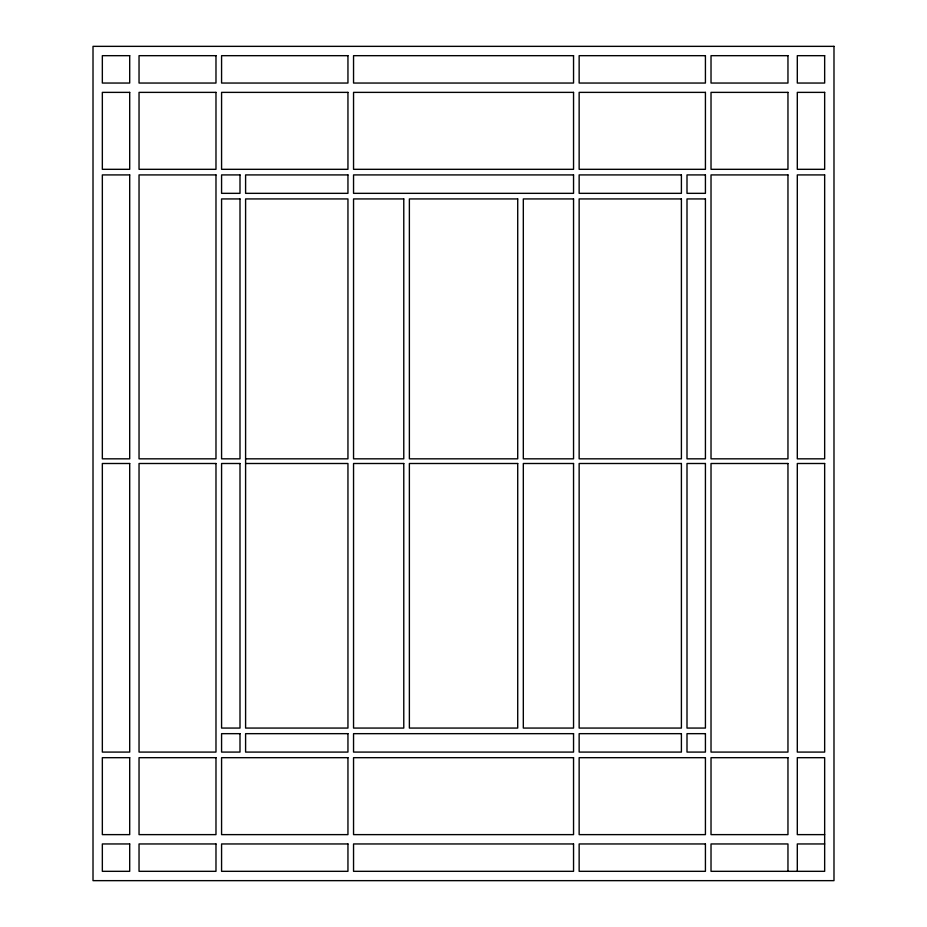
<?xml version="1.0" encoding="UTF-8"?>
<svg xmlns="http://www.w3.org/2000/svg" width="927" height="927" viewBox="0 0 927 927"><rect width="100%" height="100%" fill="white"/><g stroke="black" fill="none" stroke-linecap="round" stroke-linejoin="round"><path stroke-width="1.39" d="M245.597 458.83L347.949 458.83L347.949 198.934L245.597 198.934L245.597 728.066L347.949 728.066L347.949 463.5L245.597 463.5M824.659 834.624L797.301 834.624L797.301 757.683L824.659 757.683L824.659 871.322L711.021 871.322L711.021 843.952L787.962 843.952L787.962 871.322M824.659 843.952L797.301 843.952L797.301 871.322M833.987 46.35L93.013 46.35L93.013 880.65L833.987 880.65L833.987 46.35M129.699 55.678L102.341 55.678L102.341 83.048L129.699 83.048L129.699 55.678M215.979 55.678L139.038 55.678L139.038 83.048L215.979 83.048L215.979 55.678M347.949 55.678L221.576 55.678L221.576 83.048L347.949 83.048L347.949 55.678M573.546 55.678L353.546 55.678L353.546 83.048L573.546 83.048L573.546 55.678M705.424 55.678L579.143 55.678L579.143 83.048L705.424 83.048L705.424 55.678M787.962 55.678L711.021 55.678L711.021 83.048L787.962 83.048L787.962 55.678M824.659 55.678L797.301 55.678L797.301 83.048L824.659 83.048L824.659 55.678M129.699 92.376L102.341 92.376L102.341 169.317L129.699 169.317L129.699 92.376M215.979 92.376L139.038 92.376L139.038 169.317L215.979 169.317L215.979 92.376M347.949 92.376L221.576 92.376L221.576 169.317L347.949 169.317L347.949 92.376M573.546 92.376L353.546 92.376L353.546 169.317L573.546 169.317L573.546 92.376M705.424 92.376L579.143 92.376L579.143 169.317L705.424 169.317L705.424 92.376M787.962 92.376L711.021 92.376L711.021 169.317L787.962 169.317L787.962 92.376M824.659 92.376L797.301 92.376L797.301 169.317L824.659 169.317L824.659 92.376M129.699 174.913L102.341 174.913L102.341 458.83L129.699 458.83L129.699 174.913M215.979 174.913L139.038 174.913L139.038 458.83L215.979 458.83L215.979 174.913M240 174.913L221.576 174.913L221.576 193.337L240 193.337L240 174.913M347.949 174.913L245.597 174.913L245.597 193.337L347.949 193.337L347.949 174.913M573.546 174.913L353.546 174.913L353.546 193.337L573.546 193.337L573.546 174.913M681.403 174.913L579.143 174.913L579.143 193.337L681.403 193.337L681.403 174.913M705.424 174.913L687 174.913L687 193.337L705.424 193.337L705.424 174.913M787.962 174.913L711.021 174.913L711.021 458.83L787.962 458.83L787.962 174.913M824.659 174.913L797.301 174.913L797.301 458.83L824.659 458.83L824.659 174.913M240 198.934L221.576 198.934L221.576 458.83L240 458.83L240 198.934M403.778 198.934L353.546 198.934L353.546 458.83L403.778 458.83L403.778 198.934M517.718 198.934L409.375 198.934L409.375 458.83L517.718 458.83L517.718 198.934M573.546 198.934L523.315 198.934L523.315 458.83L573.546 458.83L573.546 198.934M681.403 198.934L579.143 198.934L579.143 458.83L681.403 458.83L681.403 198.934M705.424 198.934L687 198.934L687 458.83L705.424 458.83L705.424 198.934M129.699 463.5L102.341 463.5L102.341 752.087L129.699 752.087L129.699 463.5M215.979 463.5L139.038 463.5L139.038 752.087L215.979 752.087L215.979 463.5M240 463.5L221.576 463.5L221.576 728.066L240 728.066L240 463.5M403.778 463.5L353.546 463.5L353.546 728.066L403.778 728.066L403.778 463.5M517.718 463.5L409.375 463.5L409.375 728.066L517.718 728.066L517.718 463.5M573.546 463.5L523.315 463.5L523.315 728.066L573.546 728.066L573.546 463.5M681.403 463.5L579.143 463.5L579.143 728.066L681.403 728.066L681.403 463.5M705.424 463.5L687 463.5L687 728.066L705.424 728.066L705.424 463.5M787.962 463.5L711.021 463.5L711.021 752.087L787.962 752.087L787.962 463.5M824.659 463.5L797.301 463.5L797.301 752.087L824.659 752.087L824.659 463.5M240 733.663L221.576 733.663L221.576 752.087L240 752.087L240 733.663M347.949 733.663L245.597 733.663L245.597 752.087L347.949 752.087L347.949 733.663M573.546 733.663L353.546 733.663L353.546 752.087L573.546 752.087L573.546 733.663M681.403 733.663L579.143 733.663L579.143 752.087L681.403 752.087L681.403 733.663M705.424 733.663L687 733.663L687 752.087L705.424 752.087L705.424 733.663M129.699 757.683L102.341 757.683L102.341 834.624L129.699 834.624L129.699 757.683M215.979 757.683L139.038 757.683L139.038 834.624L215.979 834.624L215.979 757.683M347.949 757.683L221.576 757.683L221.576 834.624L347.949 834.624L347.949 757.683M573.546 757.683L353.546 757.683L353.546 834.624L573.546 834.624L573.546 757.683M705.424 757.683L579.143 757.683L579.143 834.624L705.424 834.624L705.424 757.683M787.962 757.683L711.021 757.683L711.021 834.624L787.962 834.624L787.962 757.683M129.699 843.952L102.341 843.952L102.341 871.322L129.699 871.322L129.699 843.952M215.979 843.952L139.038 843.952L139.038 871.322L215.979 871.322L215.979 843.952M347.949 843.952L221.576 843.952L221.576 871.322L347.949 871.322L347.949 843.952M573.546 843.952L353.546 843.952L353.546 871.322L573.546 871.322L573.546 843.952M705.424 843.952L579.143 843.952L579.143 871.322L705.424 871.322L705.424 843.952"/></g></svg>
